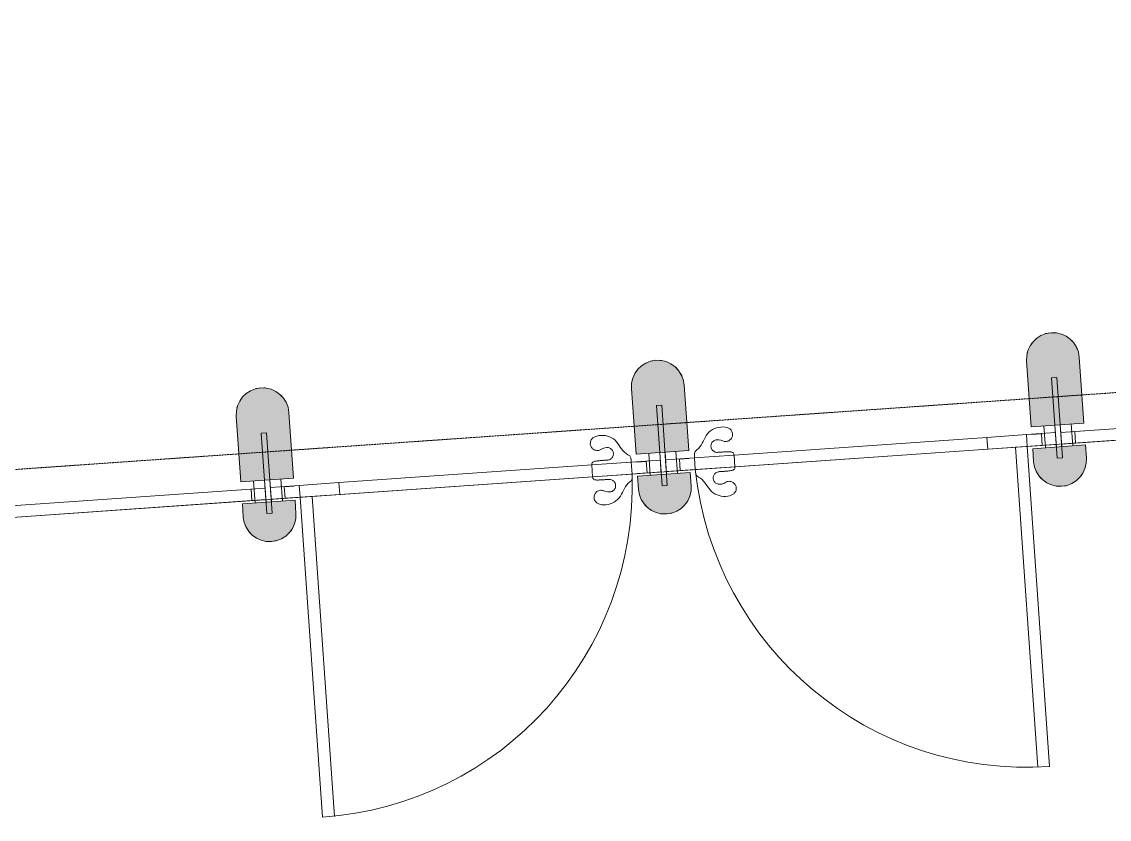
# Model space of a CAD drawing. Header units: millimetres. Extents: x 306 to 836129804, y -168137 to 818603917.
# Drawn here: x 833865851 to 833869969, y 817955310 to 817958331 of the extents above; entities that cross this region are included whole.
import ezdxf

# ---------------------------------------------------------------- set-up
doc = ezdxf.new("R2010")
doc.units = ezdxf.units.MM
doc.header["$LTSCALE"] = 3
doc.linetypes.add('HIDDEN', pattern=[0.375, 0.25, -0.125])
for name, color, linetype, lineweight in [('A-010-M_LINE', 251, 'Continuous', 13), ('A-214-M_CURT_WALL', 251, 'Continuous', 13), ('A-215-M_CURT_PANEL', 251, 'Continuous', 13), ('A-325-M_DOOR', 251, 'Continuous', 13), ('A-810-M_ROOMS', 251, 'Continuous', 13), ('Z-060-M_DETAIL', 253, 'Continuous', 5), ('Z-060-M_LINE_MEDIUM', 253, 'Continuous', 9)]:
    doc.layers.add(name, color=color, linetype=linetype, lineweight=lineweight)
doc.layers.add('UAJ-00XREF', color=7, linetype='Continuous')

# ---------------------------------------------------------------- blocks, each defined once
blk = doc.blocks.new('System Panel - ARC_Glazed-33859200-0300')
at = {"layer": 'A-215-M_CURT_PANEL', "lineweight": 9}
for p, q in [((666.5, 44), (-656.5, 44)), ((-656.5, 44), (-656.5, 0)), ((666.5, 0), (666.5, 44)), ((-656.5, 0), (666.5, 0))]:
    blk.add_line(p, q, dxfattribs=at)
blk = doc.blocks.new('DCW_01a - L_GF _LOBBY SINGLE DOOR_CERAMIC MULLION-40864555-0300')
at = {"layer": 'A-325-M_DOOR'}
for p, q in [((585, 1215.4), (585, 0)), ((630, 1215.4), (630, 0)), ((-480, -45), (-480, 0)), ((-480, 0), (480, 0)), ((480, 0), (-480, 0)), ((-480, 0), (-480, -45)), ((480, 0), (480, -45)), ((480, -45), (480, 0)), ((630, 0), (585, 0)), ((-630, 0), (-480.1, 0)), ((-480.1, -45), (-630, -45)), ((480, -45), (-480, -45)), ((-480, -45), (480, -45))]:
    blk.add_line(p, q, dxfattribs=at)
at = {"layer": 'A-325-M_DOOR', "lineweight": 9}
for p, q in [((-630, 0), (-740, 0)), ((-630, -45), (-630, 0)), ((630, 0), (480, 0)), ((630, -45), (630, 0)), ((740, 0), (630, 0)), ((630, 0), (630, -45)), ((-630, 0), (-630, -45)), ((-740, -45), (-630, -45)), ((480, -45), (630, -45)), ((630, -45), (740, -45))]:
    blk.add_line(p, q, dxfattribs=at)
at = {"layer": 'A-325-M_DOOR', "flags": 128}
for points in [[(-491.5, 101.5), (-498.7, 105.6), (-506.6, 107.8), (-514.7, 108.9), (-522.9, 109.2), (-531.1, 108.6), (-539.2, 107.1), (-547.1, 104.8), (-554.8, 101.7), (-561.9, 97.6), (-568.5, 92.7), (-574.4, 87), (-579.7, 80.7), (-584.3, 73.9), (-588.5, 66.8), (-592.6, 59.7), (-597, 52.7), (-601.7, 46), (-607, 39.7), (-612.9, 34), (-619.4, 28.9), (-625.8, 23.8), (-629.2, 16.4), (-629.9, 8.2), (-630, 0)], [(-518.4, 56), (-515.5, 54.8), (-512.5, 53.9), (-509.2, 53.3), (-505.8, 53.2), (-502.4, 53.5), (-499, 54.3), (-495.7, 55.5), (-492.7, 57.1), (-489.9, 59), (-487.5, 61.2), (-485.4, 63.7), (-483.7, 66.2), (-482.3, 69), (-481.1, 72), (-480.4, 75.2), (-480, 78.6), (-480.1, 82), (-480.6, 85.4), (-481.6, 88.8), (-483, 91.9), (-484.8, 94.8), (-486.8, 97.4), (-489.1, 99.7), (-491.5, 101.5)], [(-541.8, 14.2), (-544.6, 14.5), (-547.5, 15.1), (-550.4, 16.2), (-553.2, 17.6), (-555.8, 19.4), (-558.2, 21.6), (-560.2, 24.1), (-561.9, 26.8), (-563.2, 29.6), (-564.1, 32.5), (-564.7, 35.4), (-564.8, 38.3), (-564.6, 41.1), (-564.1, 44), (-563.1, 46.9), (-561.8, 49.7), (-560.1, 52.4), (-558, 54.9), (-555.6, 57), (-552.9, 58.8), (-550.1, 60.2), (-547.3, 61.2), (-544.4, 61.8), (-541.5, 62)], [(-541.5, 62), (-533.8, 61.5), (-526.1, 59.5), (-518.4, 56)], [(-480.1, 0), (-480.3, 2.9), (-481, 5.7), (-482.4, 8.2), (-484.4, 10.3), (-487, 11.7), (-489.7, 12.6), (-492.6, 13.1), (-495.4, 13.4), (-498.3, 13.6), (-501.2, 13.8), (-504.1, 13.9), (-507, 14), (-509.9, 14.1), (-512.8, 14.1), (-515.7, 14.2), (-518.6, 14.2), (-521.5, 14.2), (-524.4, 14.2), (-527.3, 14.2), (-530.2, 14.2), (-533.1, 14.2), (-536, 14.2), (-538.9, 14.2), (-541.8, 14.2)], [(-630, -45), (-629.9, -53.2), (-629.2, -61.4), (-625.8, -68.8), (-619.4, -73.9), (-612.9, -78.9), (-607, -84.6), (-601.7, -90.9), (-597, -97.7), (-592.6, -104.7), (-588.5, -111.8), (-584.3, -118.8), (-579.7, -125.7), (-574.4, -131.9), (-568.5, -137.7), (-561.9, -142.6), (-554.8, -146.7), (-547.1, -149.8), (-539.2, -152), (-531.1, -153.5), (-522.9, -154.1), (-514.7, -153.9), (-506.6, -152.7), (-498.7, -150.6), (-491.5, -146.5)], [(-541.5, -107), (-544.4, -106.8), (-547.3, -106.1), (-550.1, -105.1), (-552.9, -103.7), (-555.6, -102), (-558, -99.8), (-560.1, -97.4), (-561.8, -94.7), (-563.1, -91.9), (-564.1, -88.9), (-564.6, -86), (-564.8, -83.2), (-564.7, -80.4), (-564.1, -77.5), (-563.2, -74.6), (-561.9, -71.7), (-560.2, -69), (-558.2, -66.5), (-555.8, -64.4), (-553.2, -62.6), (-550.4, -61.1), (-547.5, -60.1), (-544.6, -59.5), (-541.8, -59.2)], [(-541.8, -59.2), (-538.9, -59.2), (-536, -59.2), (-533.1, -59.2), (-530.2, -59.2), (-527.3, -59.2), (-524.4, -59.2), (-521.5, -59.1), (-518.6, -59.1), (-515.7, -59.1), (-512.8, -59.1), (-509.9, -59), (-507, -58.9), (-504.1, -58.8), (-501.2, -58.7), (-498.3, -58.5), (-495.4, -58.3), (-492.6, -58), (-489.7, -57.5), (-487, -56.6), (-484.4, -55.2), (-482.4, -53.2), (-481, -50.6), (-480.3, -47.8), (-480.1, -45)], [(-518.4, -101), (-526.1, -104.4), (-533.8, -106.5), (-541.5, -107)], [(-491.5, -146.5), (-489.1, -144.6), (-486.8, -142.4), (-484.8, -139.8), (-483, -136.9), (-481.6, -133.7), (-480.6, -130.4), (-480.1, -126.9), (-480, -123.5), (-480.4, -120.1), (-481.1, -116.9), (-482.3, -113.9), (-483.7, -111.2), (-485.4, -108.6), (-487.5, -106.2), (-489.9, -104), (-492.7, -102), (-495.7, -100.4), (-499, -99.2), (-502.4, -98.5), (-505.8, -98.2), (-509.2, -98.3), (-512.5, -98.8), (-515.5, -99.7), (-518.4, -101)]]:
    blk.add_lwpolyline(points, dxfattribs=at)
at = {"layer": 'A-325-M_DOOR'}
blk.add_arc((629.6, -45), 1260.4, 89.9802, 177.9562, dxfattribs=at)
blk = doc.blocks.new('DCW_01a - L_GF _LOBBY SINGLE DOOR_CERAMIC MULLION-40864556-0300')
at = {"layer": 'A-325-M_DOOR', "lineweight": 9}
for p, q in [((-740, 44.9), (-630, 44.9)), ((-630, 0), (-630, 44.9)), ((-630, 44.9), (-630, 0)), ((480, 44.9), (630, 44.9)), ((630, 44.9), (630, 0)), ((630, 44.9), (740, 44.9)), ((630, 0), (630, 44.9)), ((-630, 0), (-740, 0)), ((630, 0), (480, 0)), ((740, 0), (630, 0))]:
    blk.add_line(p, q, dxfattribs=at)
at = {"layer": 'A-325-M_DOOR'}
for p, q in [((-630, 44.9), (-480.1, 44.9)), ((480, 44.9), (-480, 44.9)), ((-480, 44.9), (-480, 0)), ((480, 44.9), (-480, 44.9)), ((-480, 44.9), (-480, 0)), ((480, 0), (480, 44.9)), ((480, 0), (480, 44.9)), ((-480.1, 0), (-630, 0)), ((-480, 0), (480, 0)), ((-480, 0), (480, 0)), ((630, 0), (585, 0)), ((585, -1215.4), (585, 0)), ((630, -1215.4), (630, 0))]:
    blk.add_line(p, q, dxfattribs=at)
at = {"layer": 'A-325-M_DOOR', "flags": 128}
for points in [[(-491.5, 146.5), (-498.7, 150.6), (-506.6, 152.7), (-514.7, 153.9), (-522.9, 154.1), (-531.1, 153.5), (-539.2, 152), (-547.1, 149.8), (-554.8, 146.7), (-561.9, 142.6), (-568.5, 137.7), (-574.4, 131.9), (-579.7, 125.7), (-584.3, 118.8), (-588.5, 111.8), (-592.6, 104.7), (-597, 97.7), (-601.7, 90.9), (-607, 84.6), (-612.9, 78.9), (-619.4, 73.9), (-625.8, 68.8), (-629.2, 61.4), (-629.9, 53.2), (-630, 44.9)], [(-518.4, 101), (-515.5, 99.7), (-512.5, 98.8), (-509.2, 98.3), (-505.8, 98.2), (-502.4, 98.5), (-499, 99.2), (-495.7, 100.4), (-492.7, 102), (-489.9, 104), (-487.5, 106.2), (-485.4, 108.6), (-483.7, 111.2), (-482.3, 113.9), (-481.1, 116.9), (-480.4, 120.1), (-480, 123.5), (-480.1, 126.9), (-480.6, 130.4), (-481.6, 133.7), (-483, 136.9), (-484.8, 139.8), (-486.8, 142.4), (-489.1, 144.6), (-491.5, 146.5)], [(-541.8, 59.2), (-544.6, 59.5), (-547.5, 60.1), (-550.4, 61.1), (-553.2, 62.6), (-555.8, 64.4), (-558.2, 66.5), (-560.2, 69), (-561.9, 71.7), (-563.2, 74.6), (-564.1, 77.5), (-564.7, 80.4), (-564.8, 83.2), (-564.6, 86), (-564.1, 88.9), (-563.1, 91.9), (-561.8, 94.7), (-560.1, 97.4), (-558, 99.8), (-555.6, 102), (-552.9, 103.7), (-550.1, 105.1), (-547.3, 106.1), (-544.4, 106.8), (-541.5, 107)], [(-541.5, 107), (-533.8, 106.5), (-526.1, 104.4), (-518.4, 101)], [(-480.1, 44.9), (-480.3, 47.8), (-481, 50.6), (-482.4, 53.2), (-484.4, 55.2), (-487, 56.6), (-489.7, 57.5), (-492.6, 58), (-495.4, 58.3), (-498.3, 58.5), (-501.2, 58.7), (-504.1, 58.8), (-507, 58.9), (-509.9, 59), (-512.8, 59.1), (-515.7, 59.1), (-518.6, 59.1), (-521.5, 59.1), (-524.4, 59.2), (-527.3, 59.2), (-530.2, 59.2), (-533.1, 59.2), (-536, 59.2), (-538.9, 59.2), (-541.8, 59.2)], [(-630, 0), (-629.9, -8.2), (-629.2, -16.4), (-625.8, -23.8), (-619.4, -28.9), (-612.9, -34), (-607, -39.7), (-601.7, -46), (-597, -52.7), (-592.6, -59.7), (-588.5, -66.8), (-584.3, -73.9), (-579.7, -80.7), (-574.4, -87), (-568.5, -92.7), (-561.9, -97.6), (-554.8, -101.7), (-547.1, -104.8), (-539.2, -107.1), (-531.1, -108.6), (-522.9, -109.2), (-514.7, -108.9), (-506.6, -107.8), (-498.7, -105.6), (-491.5, -101.5)], [(-541.8, -14.2), (-538.9, -14.2), (-536, -14.2), (-533.1, -14.2), (-530.2, -14.2), (-527.3, -14.2), (-524.4, -14.2), (-521.5, -14.2), (-518.6, -14.2), (-515.7, -14.2), (-512.8, -14.1), (-509.9, -14.1), (-507, -14), (-504.1, -13.9), (-501.2, -13.8), (-498.3, -13.6), (-495.4, -13.4), (-492.6, -13.1), (-489.7, -12.6), (-487, -11.7), (-484.4, -10.3), (-482.4, -8.2), (-481, -5.7), (-480.3, -2.9), (-480.1, 0)], [(-541.5, -62), (-544.4, -61.8), (-547.3, -61.2), (-550.1, -60.2), (-552.9, -58.8), (-555.6, -57), (-558, -54.9), (-560.1, -52.4), (-561.8, -49.7), (-563.1, -46.9), (-564.1, -44), (-564.6, -41.1), (-564.8, -38.3), (-564.7, -35.4), (-564.1, -32.5), (-563.2, -29.6), (-561.9, -26.8), (-560.2, -24.1), (-558.2, -21.6), (-555.8, -19.4), (-553.2, -17.6), (-550.4, -16.2), (-547.5, -15.1), (-544.6, -14.5), (-541.8, -14.2)], [(-518.4, -56), (-526.1, -59.5), (-533.8, -61.5), (-541.5, -62)], [(-491.5, -101.5), (-489.1, -99.7), (-486.8, -97.4), (-484.8, -94.8), (-483, -91.9), (-481.6, -88.8), (-480.6, -85.4), (-480.1, -82), (-480, -78.6), (-480.4, -75.2), (-481.1, -72), (-482.3, -69), (-483.7, -66.2), (-485.4, -63.7), (-487.5, -61.2), (-489.9, -59), (-492.7, -57.1), (-495.7, -55.5), (-499, -54.3), (-502.4, -53.5), (-505.8, -53.2), (-509.2, -53.3), (-512.5, -53.9), (-515.5, -54.8), (-518.4, -56)]]:
    blk.add_lwpolyline(points, dxfattribs=at)
at = {"layer": 'A-325-M_DOOR'}
blk.add_arc((629.6, 44.9), 1260.4, 182.0438, 270.0198, dxfattribs=at)
blk = doc.blocks.new('Circular Mullion - ARC_CW_CERAMIC MULLION-30650210-0300')
at = {"layer": 'Z-060-M_LINE_MEDIUM', "lineweight": 18}
h = blk.add_hatch(color=256, dxfattribs=at)
h.paths.add_polyline_path([(0, 160), (27.6, 155.9), (50, 146.6), (76.1, 123.7), (86.6, 110), (96.6, 85.9), (100, 46.2), (100, 10), (-100, 10), (-100, 60), (-93.3, 93.9), (-86.6, 110), (-70.7, 130.7), (-50, 146.6), (-17.3, 157.7), (-10, 158.7)], flags=0)
h.paths.add_polyline_path([(-17.4, -73.5), (100, -73.5), (100, -323.5), (93.2, -357.6), (86.6, -373.5), (70.7, -394.2), (44.6, -412.3), (20.7, -420.8), (0, -423.5), (-25.9, -420.1), (-50, -410.1), (-75.6, -387.8), (-86.6, -373.5), (-96.6, -349.4), (-100, -323.5), (-100, -73.5), (-45.5, -73.5)], flags=0)
at = {"layer": 'Z-060-M_DETAIL', "lineweight": 18}
for p, q in [((-100, 60), (-100, 10)), ((100, 10), (100, 60)), ((-100, 10), (100, 10)), ((100, -73.5), (-100, -73.5)), ((-100, -73.5), (-100, -323.5)), ((100, -323.5), (100, -73.5))]:
    blk.add_line(p, q, dxfattribs=at)
for centre, start, end in [((0, 60), 0, 180), ((0, -323.5), 180, 360)]:
    blk.add_arc(centre, 100, start, end, dxfattribs=at)
at = {"layer": 'Z-060-M_LINE_MEDIUM'}
for p, q in [((-10, 52.5), (-10, -252.5)), ((10, 52.5), (-10, 52.5)), ((10, -252.5), (10, 52.5)), ((-63, 0), (-100, 0)), ((-63, -44), (-63, 0)), ((-51.7, 10), (-51.7, -73.5)), ((51.7, 10), (51.7, -73.5)), ((63, 0), (100, 0)), ((63, -44), (63, 0)), ((-63, -44), (-100, -44)), ((63, -44), (100, -44)), ((-10, -252.5), (10, -252.5))]:
    blk.add_line(p, q, dxfattribs=at)
blk = doc.blocks.new('Circular Mullion - CERAMIC_MULLIONS-V15-0300')
at = {"layer": 'Z-060-M_DETAIL'}
h = blk.add_hatch(dxfattribs=at)
h.set_pattern_fill('FP_6', color=256, style=0, pattern_type=2)
h.set_pattern_definition([(310, (-65261.6, 32721.2), (-378.663, -1413.188), [152.4, -1676.4]), (5, (-65261.6, 32721.2), (-543.072, 1456.275), [121.92, -1341.12]), (259.549, (-65140.1, 32731.8), (-1597.993, -889.342), [129.52, -1424.72]), (313.816, (-65261.6, 32314.8), (-425.657, -2152.884), [228.6, -2514.6]), (263.364, (-65080.9, 32342.8), (-2302.92, -1490.54), [194.28, -2137.08]), (8.816, (-65261.6, 32314.8), (1210.45, 2461.7), [182.88, -2011.68]), (339, (-65058.4, 32416.4), (353.941, -1419.581), [152.4, -1676.4]), (34, (-65058.4, 32416.4), (-1180.998, 1010.4), [121.92, -1341.12]), (288.549, (-64957.3, 32484.5), (-966.475, -1552.558), [129.52, -1424.72]), (322.5, (-65261.6, 32721.17), (659.7864, 151.208), [67.056, -1257.808, 67.056, -2640.584]), (322.5, (-65261.6, 32721.17), (659.7864, 151.208), [-1391.92, -1294.384, 67.056, -1279.144]), (352.5, (-65261.6, 32721.2), (723.772, 635.782), [67.056, -709.168, 67.056, -1740.408]), (352.5, (-65261.6, 32721.2), (723.772, 635.782), [-843.28, -1227.328, 67.056, -446.024]), (32.5, (-65714.74, 32721.2), (499.963, 963.728), [67.056, -440.944, 67.056, -3621.024]), (32.5, (-65714.74, 32721.2), (499.963, 963.728), [-575.056, -1517.904, 67.056, -2036.064]), (42.5, (-65917.9, 32721.2), (-99.357, 1198.254), [67.056, -593.344, 67.056, -985.52, -1493.52]), (42.5, (-65917.9, 32721.2), (-99.357, 1198.254), [-1712.976, 67.056, -1426.464])])
h.paths.add_polyline_path([(10, 10), (10, -73.5), (-10, -73.5), (-10, 10), (2.5, 10)], flags=0)
at = {"layer": 'A-214-M_CURT_WALL', "lineweight": 9}
for p, q in [((-10, -73.5), (-10, 10)), ((10, 10), (10, -73.5))]:
    blk.add_line(p, q, dxfattribs=at)
for centre, start, end in [((0, 60), 137.977, 143.3546), ((0, 60), 96.6454, 102.023), ((0, 60), 77.977, 83.3546), ((0, 60), 36.6454, 42.023), ((0, 60), 156.6454, 162.023), ((0, 60), 17.977, 23.3546), ((0, -323.5), 197.977, 203.3546), ((0, -323.5), 336.6454, 342.023), ((0, -323.5), 216.6454, 222.023), ((0, -323.5), 317.977, 323.3546), ((0, -323.5), 257.977, 263.3546), ((0, -323.5), 276.6454, 282.023)]:
    blk.add_arc(centre, 100, start, end, dxfattribs=at)
blk = doc.blocks.new('Circular Mullion - CERAMIC_MULLIONS-V16-0300')
at = {"layer": 'Z-060-M_DETAIL'}
h = blk.add_hatch(dxfattribs=at)
h.set_pattern_fill('FP_7', color=256, style=0, pattern_type=2)
h.set_pattern_definition([(310, (-66761.6, 32721.2), (-378.663, -1413.188), [152.4, -1676.4]), (5, (-66761.6, 32721.2), (-543.072, 1456.275), [121.92, -1341.12]), (259.549, (-66640.1, 32731.8), (-1597.993, -889.342), [129.52, -1424.72]), (313.816, (-66761.6, 32314.8), (-425.657, -2152.884), [228.6, -2514.6]), (263.364, (-66580.9, 32342.8), (-2302.92, -1490.54), [194.28, -2137.08]), (8.816, (-66761.6, 32314.8), (1210.45, 2461.7), [182.88, -2011.68]), (339, (-66558.4, 32416.4), (353.941, -1419.581), [152.4, -1676.4]), (34, (-66558.4, 32416.4), (-1180.998, 1010.4), [121.92, -1341.12]), (288.549, (-66457.3, 32484.5), (-966.475, -1552.558), [129.52, -1424.72]), (322.5, (-66761.6, 32721.17), (659.7864, 151.208), [67.056, -1257.808, 67.056, -2640.584]), (322.5, (-66761.6, 32721.17), (659.7864, 151.208), [-1391.92, -1294.384, 67.056, -1279.144]), (352.5, (-66761.6, 32721.2), (723.772, 635.782), [67.056, -709.168, 67.056, -1740.408]), (352.5, (-66761.6, 32721.2), (723.772, 635.782), [-843.28, -1227.328, 67.056, -446.024]), (32.5, (-67214.74, 32721.2), (499.963, 963.728), [67.056, -440.944, 67.056, -3621.024]), (32.5, (-67214.74, 32721.2), (499.963, 963.728), [-575.056, -1517.904, 67.056, -2036.064]), (42.5, (-67417.9, 32721.2), (-99.357, 1198.254), [67.056, -593.344, 67.056, -985.52, -1493.52]), (42.5, (-67417.9, 32721.2), (-99.357, 1198.254), [-1712.976, 67.056, -1426.464])])
h.paths.add_polyline_path([(2.5, 10), (10, 10), (8.5, -73.5), (-10, -73.5), (-10, 10)], flags=0)
at = {"layer": 'A-214-M_CURT_WALL', "lineweight": 9}
for p, q in [((-10, -73.5), (-10, 10)), ((10, 10), (10, -73.5))]:
    blk.add_line(p, q, dxfattribs=at)
for centre, start, end in [((0, 60), 137.977, 143.3546), ((0, 60), 96.6454, 102.023), ((0, 60), 77.977, 83.3546), ((0, 60), 36.6454, 42.023), ((0, 60), 156.6454, 162.023), ((0, 60), 17.977, 23.3546), ((0, -323.5), 197.977, 203.3546), ((0, -323.5), 336.6454, 342.023), ((0, -323.5), 216.6454, 222.023), ((0, -323.5), 317.977, 323.3546), ((0, -323.5), 257.977, 263.3546), ((0, -323.5), 276.6454, 282.023)]:
    blk.add_arc(centre, 100, start, end, dxfattribs=at)
blk = doc.blocks.new('Circular Mullion - CERAMIC_MULLIONS-V17-0300')
at = {"layer": 'A-214-M_CURT_WALL', "lineweight": 9}
for p, q in [((-10, -73.5), (-10, 10)), ((10, 10), (10, -73.5))]:
    blk.add_line(p, q, dxfattribs=at)
for centre, start, end in [((0, 60), 137.977, 143.3546), ((0, 60), 96.6454, 102.023), ((0, 60), 77.977, 83.3546), ((0, 60), 36.6454, 42.023), ((0, 60), 156.6454, 162.023), ((0, 60), 17.977, 23.3546), ((0, -323.5), 197.977, 203.3546), ((0, -323.5), 336.6454, 342.023), ((0, -323.5), 216.6454, 222.023), ((0, -323.5), 317.977, 323.3546), ((0, -323.5), 257.977, 263.3546), ((0, -323.5), 276.6454, 282.023)]:
    blk.add_arc(centre, 100, start, end, dxfattribs=at)
blk = doc.blocks.new('System Panel - ARC_Glazed-31925142-0300')
at = {"layer": 'A-215-M_CURT_PANEL', "lineweight": 9}
for p, q in [((485.6, 44), (-495.6, 44)), ((-495.6, 44), (-495.6, 0)), ((485.6, 0), (485.6, 44)), ((-495.6, 0), (485.6, 0))]:
    blk.add_line(p, q, dxfattribs=at)
blk = doc.blocks.new('3A35X-MAGP-P-MP-00')
at = {"layer": 'A-010-M_LINE', "linetype": 'HIDDEN'}
blk.add_line((834430836.3, 817955604.1), (834450947.7, 817957010.1), dxfattribs=at)
at = {"layer": 'A-810-M_ROOMS', "flags": 128}
blk.add_lwpolyline([(834445549.2, 817956452.2), (834450666, 817956809.9), (834450654.5, 817956974), (834450645.5, 817957103.1), (834450720.3, 817957108.3), (834450682.1, 817957654), (834450676.6, 817957732.4), (834450807.9, 817957883.3), (834450886.2, 817957888.8), (834451566, 817957936.3), (834451574.4, 817957816.6), (834451731.4, 817957827.6), (834451713.4, 817958084.7), (834451297.2, 817964038.9), (834451287.6, 817964176.3), (834450018.3, 817964087.6), (834449867.3, 817964218.8), (834449557.7, 817968648), (834449688.9, 817968798.9), (834452142.9, 817968970.5), (834452293.9, 817968839.2), (834452468.5, 817966341.8), (834452605.9, 817966351.4), (834461763, 817966991.6)], dxfattribs=at)
at = {"layer": 'A-214-M_CURT_WALL', "lineweight": 18, "extrusion": (0, 0, -1), "rotation": 176.0010914742286}
for p in [(-834449530.7, 817956730.6), (-834448034.4, 817956626), (-834446538, 817956521.3)]:
    blk.add_blockref('Circular Mullion - ARC_CW_CERAMIC MULLION-30650210-0300', p, dxfattribs=at)
at = {"layer": 'A-215-M_CURT_PANEL', "rotation": 3.998908525771384}
for name, p in [('System Panel - ARC_Glazed-33859200-0300', (834450195.6, 817956777)), ('System Panel - ARC_Glazed-31925142-0300', (834446043.6, 817956486.8))]:
    blk.add_blockref(name, p, dxfattribs=at)
at = {"layer": 'A-325-M_DOOR'}
for name, p, rotation in [('DCW_01a - L_GF _LOBBY SINGLE DOOR_CERAMIC MULLION-40864556-0300', (834448782.5, 817956678.3), 3.998908525771384), ('DCW_01a - L_GF _LOBBY SINGLE DOOR_CERAMIC MULLION-40864555-0300', (834447286.2, 817956573.7), 183.9989085257713)]:
    blk.add_blockref(name, p, dxfattribs=dict(at, rotation=rotation))
at = {"layer": 'Z-060-M_DETAIL', "extrusion": (0, 0, -1), "rotation": 176.0010914742286}
for name, p in [('Circular Mullion - CERAMIC_MULLIONS-V17-0300', (-834449530.7, 817956730.6)), ('Circular Mullion - CERAMIC_MULLIONS-V16-0300', (-834448034.4, 817956626)), ('Circular Mullion - CERAMIC_MULLIONS-V15-0300', (-834446538, 817956521.3))]:
    blk.add_blockref(name, p, dxfattribs=at)

msp = doc.modelspace()

# ---------------------------------------------------------------- block references
at = {"layer": 'UAJ-00XREF', "ltscale": 0.5}
msp.add_blockref('3A35X-MAGP-P-MP-00', (-579752.6, 0), dxfattribs=at)

doc.saveas('drawing.dxf')
